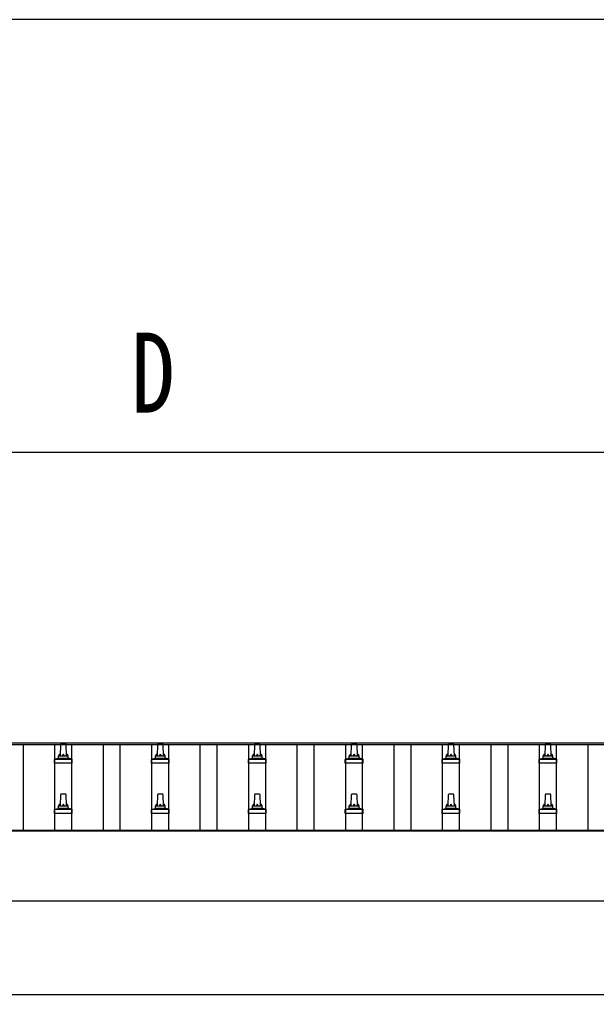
# Model space of a CAD drawing. Units: millimetres, scale not verified. Extents: x -21025 to 21025, y -14850 to 14850.
# Drawn here: x -11849 to -10658, y -3667 to -1655 of the extents above; entities that cross this region are included whole.
import ezdxf
from ezdxf.enums import TextEntityAlignment as Align

# ---------------------------------------------------------------- set-up
doc = ezdxf.new("R2010")
doc.units = ezdxf.units.MM
doc.header["$LTSCALE"] = 60
for name, color, linetype in [('0-3_YKK_11', 7, 'Continuous'), ('0-5_YKK_13', 4, 'Continuous'), ('0-6_YKK_A1', 4, 'Continuous'), ('0-7_YKK_D', 6, 'Continuous')]:
    doc.layers.add(name, color=color, linetype=linetype)
doc.styles.add('ＭＳ ゴシック', font='')
doc.styles.get('ＭＳ ゴシック').set_extended_font_data('MS Gothic')

msp = doc.modelspace()

# ---------------------------------------------------------------- linework, layer by layer
at = {"layer": '0-3_YKK_11'}
msp.add_line((6445.26, -1655.39), (-18105.75, -1655.39), dxfattribs=at)
at = {"layer": '0-5_YKK_13'}
for p, q in [((-11764.4, -3174.48), (-11763.67, -3150.96)), ((-11762.68, -3149.98), (-11754.13, -3149.98)), ((-11753.13, -3150.96), (-11752.4, -3174.48)), ((-11564.4, -3174.48), (-11563.67, -3150.96)), ((-11562.68, -3149.98), (-11554.13, -3149.98)), ((-11553.13, -3150.96), (-11552.4, -3174.48)), ((-11364.4, -3174.48), (-11363.67, -3150.96)), ((-11362.68, -3149.98), (-11354.13, -3149.98)), ((-11353.13, -3150.96), (-11352.4, -3174.48)), ((-11164.4, -3174.48), (-11163.67, -3150.96)), ((-11162.68, -3149.98), (-11154.13, -3149.98)), ((-11153.13, -3150.96), (-11152.4, -3174.48)), ((-10964.4, -3174.48), (-10963.67, -3150.96)), ((-10962.68, -3149.98), (-10954.13, -3149.98)), ((-10953.13, -3150.96), (-10952.4, -3174.48)), ((-10764.4, -3174.48), (-10763.67, -3150.96)), ((-10762.68, -3149.98), (-10754.13, -3149.98)), ((-10753.13, -3150.96), (-10752.4, -3174.48)), ((-11768.4, -3178.7), (-11768.4, -3174.48)), ((-11767.4, -3174.48), (-11749.4, -3174.48)), ((-11748.4, -3178.7), (-11748.4, -3174.48)), ((-11568.4, -3178.7), (-11568.4, -3174.48)), ((-11567.4, -3174.48), (-11549.4, -3174.48)), ((-11548.4, -3178.7), (-11548.4, -3174.48)), ((-11368.4, -3178.7), (-11368.4, -3174.48)), ((-11367.4, -3174.48), (-11349.4, -3174.48)), ((-11348.4, -3178.7), (-11348.4, -3174.48)), ((-11168.4, -3178.7), (-11168.4, -3174.48)), ((-11167.4, -3174.48), (-11149.4, -3174.48)), ((-11148.4, -3178.7), (-11148.4, -3174.48)), ((-10968.4, -3178.7), (-10968.4, -3174.48)), ((-10967.4, -3174.48), (-10949.4, -3174.48)), ((-10948.4, -3178.7), (-10948.4, -3174.48)), ((-10768.4, -3178.7), (-10768.4, -3174.48)), ((-10767.4, -3174.48), (-10749.4, -3174.48)), ((-10748.4, -3178.7), (-10748.4, -3174.48)), ((-11776.65, -3189.98), (-11776.65, -3182.27)), ((-11740.15, -3189.98), (-11776.65, -3189.98)), ((-11776.27, -3181.48), (-11740.53, -3181.48)), ((-11775.89, -3181.3), (-11769.17, -3179.67)), ((-11768.78, -3179.48), (-11748.02, -3179.48)), ((-11740.92, -3181.3), (-11747.64, -3179.67)), ((-11740.15, -3189.98), (-11740.15, -3182.27)), ((-11576.65, -3189.98), (-11576.65, -3182.27)), ((-11540.15, -3189.98), (-11576.65, -3189.98)), ((-11576.27, -3181.48), (-11540.53, -3181.48)), ((-11575.89, -3181.3), (-11569.17, -3179.67)), ((-11568.78, -3179.48), (-11548.02, -3179.48)), ((-11540.92, -3181.3), (-11547.64, -3179.67)), ((-11540.15, -3189.98), (-11540.15, -3182.27)), ((-11376.65, -3189.98), (-11376.65, -3182.27)), ((-11340.15, -3189.98), (-11376.65, -3189.98)), ((-11376.27, -3181.48), (-11340.53, -3181.48)), ((-11375.89, -3181.3), (-11369.17, -3179.67)), ((-11368.78, -3179.48), (-11348.02, -3179.48)), ((-11340.92, -3181.3), (-11347.64, -3179.67)), ((-11340.15, -3189.98), (-11340.15, -3182.27)), ((-11176.65, -3189.98), (-11176.65, -3182.27)), ((-11140.15, -3189.98), (-11176.65, -3189.98)), ((-11176.27, -3181.48), (-11140.53, -3181.48)), ((-11175.89, -3181.3), (-11169.17, -3179.67)), ((-11168.78, -3179.48), (-11148.02, -3179.48)), ((-11140.92, -3181.3), (-11147.64, -3179.67)), ((-11140.15, -3189.98), (-11140.15, -3182.27)), ((-10976.65, -3189.98), (-10976.65, -3182.27)), ((-10940.15, -3189.98), (-10976.65, -3189.98)), ((-10976.27, -3181.48), (-10940.53, -3181.48)), ((-10975.89, -3181.3), (-10969.17, -3179.67)), ((-10968.78, -3179.48), (-10948.02, -3179.48)), ((-10940.92, -3181.3), (-10947.64, -3179.67)), ((-10940.15, -3189.98), (-10940.15, -3182.27)), ((-10776.65, -3189.98), (-10776.65, -3182.27)), ((-10740.15, -3189.98), (-10776.65, -3189.98)), ((-10776.27, -3181.48), (-10740.53, -3181.48)), ((-10775.89, -3181.3), (-10769.17, -3179.67)), ((-10768.78, -3179.48), (-10748.02, -3179.48)), ((-10740.92, -3181.3), (-10747.64, -3179.67)), ((-10740.15, -3189.98), (-10740.15, -3182.27)), ((-11764.4, -3277.82), (-11763.67, -3254.29)), ((-11762.68, -3253.32), (-11754.13, -3253.32)), ((-11753.13, -3254.29), (-11752.4, -3277.82)), ((-11564.4, -3277.82), (-11563.67, -3254.29)), ((-11562.68, -3253.32), (-11554.13, -3253.32)), ((-11553.13, -3254.29), (-11552.4, -3277.82)), ((-11364.4, -3277.82), (-11363.67, -3254.29)), ((-11362.68, -3253.32), (-11354.13, -3253.32)), ((-11353.13, -3254.29), (-11352.4, -3277.82)), ((-11164.4, -3277.82), (-11163.67, -3254.29)), ((-11162.68, -3253.32), (-11154.13, -3253.32)), ((-11153.13, -3254.29), (-11152.4, -3277.82)), ((-10964.4, -3277.82), (-10963.67, -3254.29)), ((-10962.68, -3253.32), (-10954.13, -3253.32)), ((-10953.13, -3254.29), (-10952.4, -3277.82)), ((-10764.4, -3277.82), (-10763.67, -3254.29)), ((-10762.68, -3253.32), (-10754.13, -3253.32)), ((-10753.13, -3254.29), (-10752.4, -3277.82)), ((-11768.4, -3282.03), (-11768.4, -3277.82)), ((-11767.4, -3277.82), (-11749.4, -3277.82)), ((-11748.4, -3282.03), (-11748.4, -3277.82)), ((-11568.4, -3282.03), (-11568.4, -3277.82)), ((-11567.4, -3277.82), (-11549.4, -3277.82)), ((-11548.4, -3282.03), (-11548.4, -3277.82)), ((-11368.4, -3282.03), (-11368.4, -3277.82)), ((-11367.4, -3277.82), (-11349.4, -3277.82)), ((-11348.4, -3282.03), (-11348.4, -3277.82)), ((-11168.4, -3282.03), (-11168.4, -3277.82)), ((-11167.4, -3277.82), (-11149.4, -3277.82)), ((-11148.4, -3282.03), (-11148.4, -3277.82)), ((-10968.4, -3282.03), (-10968.4, -3277.82)), ((-10967.4, -3277.82), (-10949.4, -3277.82)), ((-10948.4, -3282.03), (-10948.4, -3277.82)), ((-10768.4, -3282.03), (-10768.4, -3277.82)), ((-10767.4, -3277.82), (-10749.4, -3277.82)), ((-10748.4, -3282.03), (-10748.4, -3277.82)), ((-11776.65, -3293.32), (-11776.65, -3285.6)), ((-11740.15, -3293.32), (-11776.65, -3293.32)), ((-11776.27, -3284.82), (-11740.53, -3284.82)), ((-11775.89, -3284.63), (-11769.17, -3283)), ((-11768.78, -3282.82), (-11748.02, -3282.82)), ((-11740.92, -3284.63), (-11747.64, -3283)), ((-11740.15, -3293.32), (-11740.15, -3285.6)), ((-11576.65, -3293.32), (-11576.65, -3285.6)), ((-11540.15, -3293.32), (-11576.65, -3293.32)), ((-11576.27, -3284.82), (-11540.53, -3284.82)), ((-11575.89, -3284.63), (-11569.17, -3283)), ((-11568.78, -3282.82), (-11548.02, -3282.82)), ((-11540.92, -3284.63), (-11547.64, -3283)), ((-11540.15, -3293.32), (-11540.15, -3285.6)), ((-11376.65, -3293.32), (-11376.65, -3285.6)), ((-11340.15, -3293.32), (-11376.65, -3293.32)), ((-11376.27, -3284.82), (-11340.53, -3284.82)), ((-11375.89, -3284.63), (-11369.17, -3283)), ((-11368.78, -3282.82), (-11348.02, -3282.82)), ((-11340.92, -3284.63), (-11347.64, -3283)), ((-11340.15, -3293.32), (-11340.15, -3285.6)), ((-11176.65, -3293.32), (-11176.65, -3285.6)), ((-11140.15, -3293.32), (-11176.65, -3293.32)), ((-11176.27, -3284.82), (-11140.53, -3284.82)), ((-11175.89, -3284.63), (-11169.17, -3283)), ((-11168.78, -3282.82), (-11148.02, -3282.82)), ((-11140.92, -3284.63), (-11147.64, -3283)), ((-11140.15, -3293.32), (-11140.15, -3285.6)), ((-10976.65, -3293.32), (-10976.65, -3285.6)), ((-10940.15, -3293.32), (-10976.65, -3293.32)), ((-10976.27, -3284.82), (-10940.53, -3284.82)), ((-10975.89, -3284.63), (-10969.17, -3283)), ((-10968.78, -3282.82), (-10948.02, -3282.82)), ((-10940.92, -3284.63), (-10947.64, -3283)), ((-10940.15, -3293.32), (-10940.15, -3285.6)), ((-10776.65, -3293.32), (-10776.65, -3285.6)), ((-10740.15, -3293.32), (-10776.65, -3293.32)), ((-10776.27, -3284.82), (-10740.53, -3284.82)), ((-10775.89, -3284.63), (-10769.17, -3283)), ((-10768.78, -3282.82), (-10748.02, -3282.82)), ((-10740.92, -3284.63), (-10747.64, -3283)), ((-10740.15, -3293.32), (-10740.15, -3285.6))]:
    msp.add_line(p, q, dxfattribs=at)
for centre, radius, start, end in [((-11762.68, -3150.98), 1, 90, 178.60509), ((-11754.13, -3150.98), 1, 1.39491, 90), ((-11562.68, -3150.98), 1, 90, 178.60509), ((-11554.13, -3150.98), 1, 1.39491, 90), ((-11362.68, -3150.98), 1, 90, 178.60509), ((-11354.13, -3150.98), 1, 1.39491, 90), ((-11162.68, -3150.98), 1, 90, 178.60509), ((-11154.13, -3150.98), 1, 1.39491, 90), ((-10962.68, -3150.98), 1, 90, 178.60509), ((-10954.13, -3150.98), 1, 1.39491, 90), ((-10762.68, -3150.98), 1, 90, 178.60509), ((-10754.13, -3150.98), 1, 1.39491, 90), ((-11764.32, -3175.12), 4.13, 90, 171.17633), ((-11767.4, -3175.48), 1, 90, 180), ((-11755.07, -3174.48), 4.83, 133.60282, 180), ((-11761.73, -3174.48), 4.83, 0, 46.39718), ((-11752.49, -3175.12), 4.13, 8.82367, 90), ((-11749.4, -3175.48), 1, 0, 90), ((-11564.32, -3175.12), 4.13, 90, 171.17633), ((-11567.4, -3175.48), 1, 90, 180), ((-11555.07, -3174.48), 4.83, 133.60282, 180), ((-11561.73, -3174.48), 4.83, 0, 46.39718), ((-11552.49, -3175.12), 4.13, 8.82367, 90), ((-11549.4, -3175.48), 1, 0, 90), ((-11364.32, -3175.12), 4.13, 90, 171.17633), ((-11367.4, -3175.48), 1, 90, 180), ((-11355.07, -3174.48), 4.83, 133.60282, 180), ((-11361.73, -3174.48), 4.83, 0, 46.39718), ((-11352.49, -3175.12), 4.13, 8.82367, 90), ((-11349.4, -3175.48), 1, 0, 90), ((-11164.32, -3175.12), 4.13, 90, 171.17633), ((-11167.4, -3175.48), 1, 90, 180), ((-11155.07, -3174.48), 4.83, 133.60282, 180), ((-11161.73, -3174.48), 4.83, 0, 46.39718), ((-11152.49, -3175.12), 4.13, 8.82367, 90), ((-11149.4, -3175.48), 1, 0, 90), ((-10964.32, -3175.12), 4.13, 90, 171.17633), ((-10967.4, -3175.48), 1, 90, 180), ((-10955.07, -3174.48), 4.83, 133.60282, 180), ((-10961.73, -3174.48), 4.83, 0, 46.39718), ((-10952.49, -3175.12), 4.13, 8.82367, 90), ((-10949.4, -3175.48), 1, 0, 90), ((-10764.32, -3175.12), 4.13, 90, 171.17633), ((-10767.4, -3175.48), 1, 90, 180), ((-10755.07, -3174.48), 4.83, 133.60282, 180), ((-10761.73, -3174.48), 4.83, 0, 46.39718), ((-10752.49, -3175.12), 4.13, 8.82367, 90), ((-10749.4, -3175.48), 1, 0, 90), ((-11775.65, -3182.27), 1, 103.62699, 180), ((-11769.4, -3178.7), 1, 283.62699, 0), ((-11747.4, -3178.7), 1, 180, 256.37301), ((-11741.15, -3182.27), 1, 0, 76.37301), ((-11575.65, -3182.27), 1, 103.62699, 180), ((-11569.4, -3178.7), 1, 283.62699, 0), ((-11547.4, -3178.7), 1, 180, 256.37301), ((-11541.15, -3182.27), 1, 0, 76.37301), ((-11375.65, -3182.27), 1, 103.62699, 180), ((-11369.4, -3178.7), 1, 283.62699, 0), ((-11347.4, -3178.7), 1, 180, 256.37301), ((-11341.15, -3182.27), 1, 0, 76.37301), ((-11175.65, -3182.27), 1, 103.62699, 180), ((-11169.4, -3178.7), 1, 283.62699, 0), ((-11147.4, -3178.7), 1, 180, 256.37301), ((-11141.15, -3182.27), 1, 0, 76.37301), ((-10975.65, -3182.27), 1, 103.62699, 180), ((-10969.4, -3178.7), 1, 283.62699, 0), ((-10947.4, -3178.7), 1, 180, 256.37301), ((-10941.15, -3182.27), 1, 0, 76.37301), ((-10775.65, -3182.27), 1, 103.62699, 180), ((-10769.4, -3178.7), 1, 283.62699, 0), ((-10747.4, -3178.7), 1, 180, 256.37301), ((-10741.15, -3182.27), 1, 0, 76.37301), ((-11762.68, -3254.32), 1, 90, 178.60509), ((-11754.13, -3254.32), 1, 1.39491, 90), ((-11562.68, -3254.32), 1, 90, 178.60509), ((-11554.13, -3254.32), 1, 1.39491, 90), ((-11362.68, -3254.32), 1, 90, 178.60509), ((-11354.13, -3254.32), 1, 1.39491, 90), ((-11162.68, -3254.32), 1, 90, 178.60509), ((-11154.13, -3254.32), 1, 1.39491, 90), ((-10962.68, -3254.32), 1, 90, 178.60509), ((-10954.13, -3254.32), 1, 1.39491, 90), ((-10762.68, -3254.32), 1, 90, 178.60509), ((-10754.13, -3254.32), 1, 1.39491, 90), ((-11764.32, -3278.45), 4.13, 90, 171.17633), ((-11767.4, -3278.82), 1, 90, 180), ((-11755.07, -3277.82), 4.83, 133.60282, 180), ((-11761.73, -3277.82), 4.83, 0, 46.39718), ((-11752.49, -3278.45), 4.13, 8.82367, 90), ((-11749.4, -3278.82), 1, 0, 90), ((-11564.32, -3278.45), 4.13, 90, 171.17633), ((-11567.4, -3278.82), 1, 90, 180), ((-11555.07, -3277.82), 4.83, 133.60282, 180), ((-11561.73, -3277.82), 4.83, 0, 46.39718), ((-11552.49, -3278.45), 4.13, 8.82367, 90), ((-11549.4, -3278.82), 1, 0, 90), ((-11364.32, -3278.45), 4.13, 90, 171.17633), ((-11367.4, -3278.82), 1, 90, 180), ((-11355.07, -3277.82), 4.83, 133.60282, 180), ((-11361.73, -3277.82), 4.83, 0, 46.39718), ((-11352.49, -3278.45), 4.13, 8.82367, 90), ((-11349.4, -3278.82), 1, 0, 90), ((-11164.32, -3278.45), 4.13, 90, 171.17633), ((-11167.4, -3278.82), 1, 90, 180), ((-11155.07, -3277.82), 4.83, 133.60282, 180), ((-11161.73, -3277.82), 4.83, 0, 46.39718), ((-11152.49, -3278.45), 4.13, 8.82367, 90), ((-11149.4, -3278.82), 1, 0, 90), ((-10964.32, -3278.45), 4.13, 90, 171.17633), ((-10967.4, -3278.82), 1, 90, 180), ((-10955.07, -3277.82), 4.83, 133.60282, 180), ((-10961.73, -3277.82), 4.83, 0, 46.39718), ((-10952.49, -3278.45), 4.13, 8.82367, 90), ((-10949.4, -3278.82), 1, 0, 90), ((-10764.32, -3278.45), 4.13, 90, 171.17633), ((-10767.4, -3278.82), 1, 90, 180), ((-10755.07, -3277.82), 4.83, 133.60282, 180), ((-10761.73, -3277.82), 4.83, 0, 46.39718), ((-10752.49, -3278.45), 4.13, 8.82367, 90), ((-10749.4, -3278.82), 1, 0, 90), ((-11775.65, -3285.6), 1, 103.62699, 180), ((-11769.4, -3282.03), 1, 283.62699, 0), ((-11747.4, -3282.03), 1, 180, 256.37301), ((-11741.15, -3285.6), 1, 0, 76.37301), ((-11575.65, -3285.6), 1, 103.62699, 180), ((-11569.4, -3282.03), 1, 283.62699, 0), ((-11547.4, -3282.03), 1, 180, 256.37301), ((-11541.15, -3285.6), 1, 0, 76.37301), ((-11375.65, -3285.6), 1, 103.62699, 180), ((-11369.4, -3282.03), 1, 283.62699, 0), ((-11347.4, -3282.03), 1, 180, 256.37301), ((-11341.15, -3285.6), 1, 0, 76.37301), ((-11175.65, -3285.6), 1, 103.62699, 180), ((-11169.4, -3282.03), 1, 283.62699, 0), ((-11147.4, -3282.03), 1, 180, 256.37301), ((-11141.15, -3285.6), 1, 0, 76.37301), ((-10975.65, -3285.6), 1, 103.62699, 180), ((-10969.4, -3282.03), 1, 283.62699, 0), ((-10947.4, -3282.03), 1, 180, 256.37301), ((-10941.15, -3285.6), 1, 0, 76.37301), ((-10775.65, -3285.6), 1, 103.62699, 180), ((-10769.4, -3282.03), 1, 283.62699, 0), ((-10747.4, -3282.03), 1, 180, 256.37301), ((-10741.15, -3285.6), 1, 0, 76.37301)]:
    msp.add_arc(centre, radius, start, end, dxfattribs=at)
at = {"layer": '0-6_YKK_A1'}
for p, q in [((-16381.4, -3147.96), (-8580.9, -3147.96)), ((-16381.4, -3151.55), (-8558.4, -3151.55)), ((-11840.9, -3327.57), (-11840.9, -3151.55)), ((-11775.9, -3327.57), (-11775.9, -3151.55)), ((-11740.9, -3327.57), (-11740.9, -3151.55)), ((-11675.9, -3327.57), (-11675.9, -3151.55)), ((-11640.9, -3327.57), (-11640.9, -3151.55)), ((-11575.9, -3327.57), (-11575.9, -3151.55)), ((-11540.9, -3327.57), (-11540.9, -3151.55)), ((-11475.9, -3327.57), (-11475.9, -3151.55)), ((-11440.9, -3327.57), (-11440.9, -3151.55)), ((-11375.9, -3327.57), (-11375.9, -3151.55)), ((-11340.9, -3327.57), (-11340.9, -3151.55)), ((-11275.9, -3327.57), (-11275.9, -3151.55)), ((-11240.9, -3327.57), (-11240.9, -3151.55)), ((-11175.9, -3327.57), (-11175.9, -3151.55)), ((-11140.9, -3327.57), (-11140.9, -3151.55)), ((-11075.9, -3327.57), (-11075.9, -3151.55)), ((-11040.9, -3327.57), (-11040.9, -3151.55)), ((-10975.9, -3327.57), (-10975.9, -3151.55)), ((-10940.9, -3327.57), (-10940.9, -3151.55)), ((-10875.9, -3327.57), (-10875.9, -3151.55)), ((-10840.9, -3327.57), (-10840.9, -3151.55)), ((-10775.9, -3327.57), (-10775.9, -3151.55)), ((-10740.9, -3327.57), (-10740.9, -3151.55)), ((-10675.9, -3327.57), (-10675.9, -3151.55)), ((-16381.4, -3327.81), (-10368.4, -3327.81)), ((-16376.7, -3329.37), (-10368.4, -3329.37)), ((-10368.4, -3474.24), (-16376.7, -3474.24)), ((-16263.49, -3667.08), (-10373.4, -3667.08))]:
    msp.add_line(p, q, dxfattribs=at)
at = {"layer": '0-7_YKK_D'}
msp.add_line((-16143.4, -2547.96), (-6973.4, -2547.96), dxfattribs=at)

# ---------------------------------------------------------------- texts
at = {"layer": '0-7_YKK_D', "style": 'ＭＳ ゴシック', "width": 0.8}
msp.add_text('D', height=165, dxfattribs=at).set_placement((-11618.4, -2515.96), align=Align.BOTTOM_LEFT)

doc.saveas('drawing.dxf')
